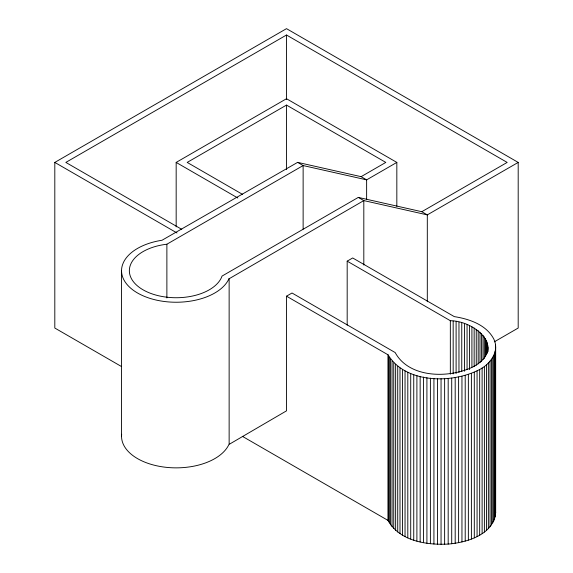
<?xml version="1.0" encoding="UTF-8"?>
<svg xmlns="http://www.w3.org/2000/svg" width="573" height="573" viewBox="0 0 573 573"><rect width="100%" height="100%" fill="white"/><g stroke="black" fill="none" stroke-linecap="round" stroke-linejoin="round"><path stroke-width="0.86" d="M347.181 325.149L347.181 261.152L450.342 320.715C475.261 320.959 506.245 347.747 474.15 366.305C450.6 378.545 409.387 378.803 395.177 352.56L292.015 293.004L286.5 296.184L286.5 410.848L228.921 444.49A54.614 31.529 0 0 1 190.308 466.787L186.827 467.253A54.614 31.529 0 0 1 121.669 434.262M347.181 261.152L352.696 257.965L454.289 316.618C469.301 318.982 486.291 324.719 493.804 339.037C499.806 351.091 490.33 364.084 479.673 369.492C452.613 383.724 405.612 383.795 388.086 354.837L286.5 296.184M388.086 354.837L388.086 520.456C399.453 541.127 426.684 545.21 448.179 544.078C466.923 542.473 493.31 534.874 495.666 512.821L495.666 347.195M494.32 341.823L518.193 328.043L518.193 162.417L427.308 214.889L363.812 200.586L228.921 278.865A54.614 31.529 0 0 1 190.308 301.162L186.827 301.634A54.614 31.529 0 0 1 122.601 264.554L123.417 262.549A54.614 31.529 0 0 1 162.03 240.252L297.616 162.367L361.112 176.67L366.627 179.858L396.831 162.417L396.831 206.287M121.462 366.519L54.807 328.043L54.807 162.417L286.5 28.65L518.193 162.417M366.627 199.554L366.627 179.858L303.131 165.554L166.879 244.22L164.05 244.599A46.807 27.024 0 0 0 130.952 263.709L130.257 265.435A46.807 27.024 0 0 0 185.301 297.215L188.281 296.814A46.807 27.024 0 0 0 221.386 277.704L222.045 276.071L358.297 197.406L421.792 211.709L507.162 162.417L286.5 35.017L65.838 162.417L181.763 229.35M176.169 226.879L176.169 162.417L286.5 98.721L396.831 162.417M361.112 176.67L385.801 162.417L286.5 105.088L187.199 162.417L242.623 194.419M421.792 211.709L427.308 214.889L427.308 301.727M297.616 162.367L303.131 165.554L303.131 229.114M358.297 197.406L363.812 200.586L363.812 265.048M176.169 162.417L237.824 198.014M54.807 162.417L176.993 232.967M242.372 436.332L388.086 520.456M495.316 509.39L495.666 512.821M495.552 345.132L495.552 514.883M495.201 351.313L495.201 516.932M494.621 353.348L494.621 518.966M493.804 355.36L493.804 520.979M492.773 357.33L492.773 522.956M491.512 359.264L491.512 524.882M490.037 361.14L490.037 526.766M488.354 362.967L488.354 528.585M487.859 347.195L487.859 351.672M487.759 345.433L487.759 351.7M487.458 343.671L487.458 351.729M486.964 341.923L486.964 353.562M486.463 364.715L486.463 530.333M486.269 340.204L486.269 354.529M485.381 338.514L485.381 356.413M484.386 366.391L484.386 532.016M484.3 336.852L484.3 358.34M483.032 335.248L483.032 359.414M482.115 367.988L482.115 533.606M481.592 333.687L481.592 361.434M479.973 332.182L479.973 362.623M479.673 369.492L479.673 535.118M478.19 330.743L478.19 363.869M477.065 370.903L477.065 536.529M476.249 329.382L476.249 365.187M474.301 372.214L474.301 537.832M474.15 328.085L474.15 366.584M471.916 326.882L471.916 367.164M471.393 373.417L471.393 539.035M469.552 325.758L469.552 369.621M468.363 374.506L468.363 540.124M467.059 324.726L467.059 369.492M465.212 375.48L465.212 541.098M464.459 323.795L464.459 371.24M461.953 376.332L461.953 541.951M461.759 322.957L461.759 371.304M458.966 322.227L458.966 372.364M458.608 377.055L458.608 542.674M456.101 321.603L456.101 373.532M455.191 377.657L455.191 543.276M453.171 321.095L453.171 373.911M451.71 378.123L451.71 543.741M450.342 320.715L450.342 374.169M448.179 378.459L448.179 544.078M444.627 378.66L444.627 544.286M441.052 378.732L441.052 544.35M437.478 378.66L437.478 544.286M433.926 378.459L433.926 544.078M430.395 378.123L430.395 543.741M426.914 377.657L426.914 543.276M423.497 377.055L423.497 542.674M420.152 376.332L420.152 541.951M416.893 375.48L416.893 541.098M413.742 374.506L413.742 540.124M410.712 373.417L410.712 539.035M407.804 372.214L407.804 537.832M405.039 370.903L405.039 536.529M402.432 369.492L402.432 535.118M399.99 367.988L399.99 533.606M397.726 366.391L397.726 532.016M395.642 364.715L395.642 530.333M393.751 362.967L393.751 528.585M392.068 361.14L392.068 526.766M390.593 359.264L390.593 524.882M389.339 357.33L389.339 522.956M388.301 355.36L388.301 520.979M286.5 35.017L286.5 99.48M286.5 105.088L286.5 169.544M229.136 278.349L229.136 443.968M166.879 244.22L166.879 297.939M121.555 270.707L121.555 436.325"/></g></svg>
